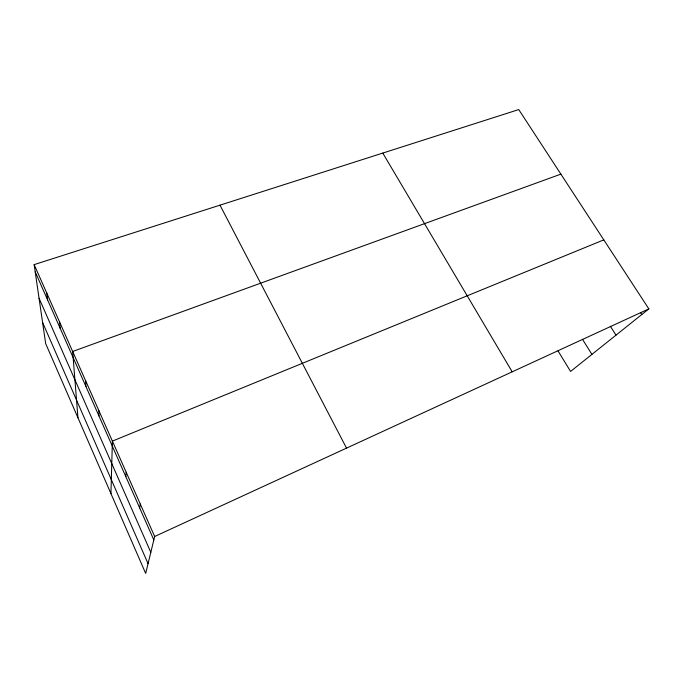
<?xml version="1.0" encoding="UTF-8"?>
<svg xmlns="http://www.w3.org/2000/svg" width="683" height="683" viewBox="0 0 683 683"><rect width="100%" height="100%" fill="white"/><g stroke="black" fill="none" stroke-linecap="round" stroke-linejoin="round"><path stroke-width="1.02" d="M110.945 493.604L112.388 441.107L603.798 239.87M125.826 476.666L126.184 472.235M139.682 507.973L140.271 504.02M34.15 264.62L154.665 536.488L145.675 573.421L45.659 343.558L34.15 264.62L518.747 109.579L648.85 308.887L570.587 371.441L558.045 350.951M154.665 536.488L648.85 308.887M560.88 174.131L72.654 351.48L77.956 417.791M640.637 312.746L641.789 314.53M610.363 326.261L616.006 335.14M582.505 339.314L591.905 354.4M382.779 153.086L512.182 371.834M219.986 205.165L346.529 448.125M35.209 271.894L153.829 539.946M39.051 298.223L150.806 552.351M42.577 322.444L148.049 563.654M46.726 292.981L47.605 299.897M59.558 321.932L60.249 328.472M85.631 380.747L85.921 386.493M98.873 410.62L98.958 415.938"/></g></svg>
